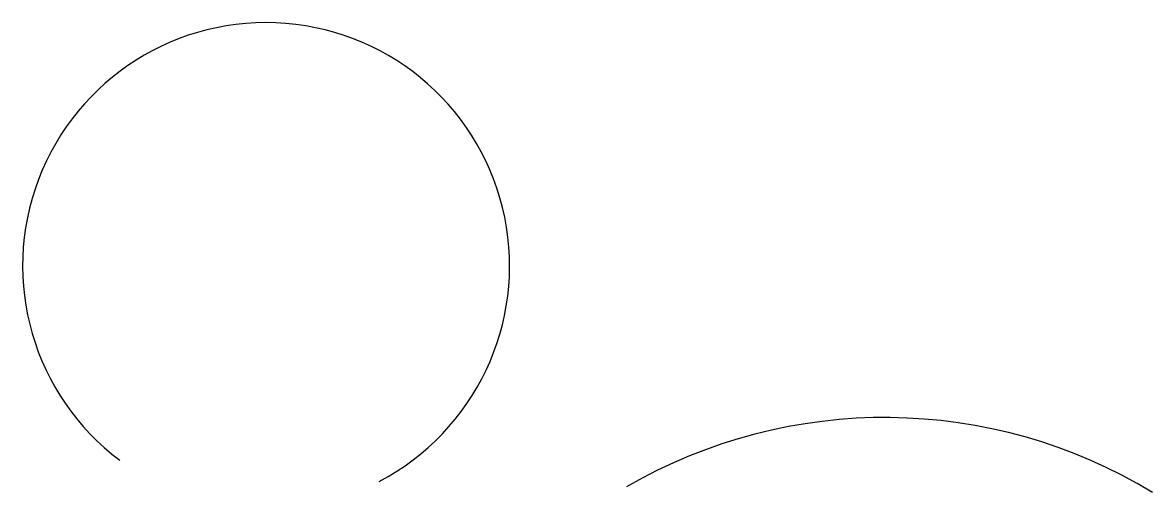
# Model space of a CAD drawing. Header units: inches. Extents: x 7 to 47.5, y 5.6 to 22.4.
import ezdxf

# ---------------------------------------------------------------- set-up
doc = ezdxf.new("R2010")
doc.units = ezdxf.units.IN
doc.header["$MEASUREMENT"] = 0

msp = doc.modelspace()

# ---------------------------------------------------------------- linework, layer by layer
for centre, radius, start, end in [((15.72, 13.725), 8.72, 297.6871, 233.0367), ((37.878, -10.152), 18.443, 58.6982, 120.0941)]:
    msp.add_arc(centre, radius, start, end)

doc.saveas('drawing.dxf')
